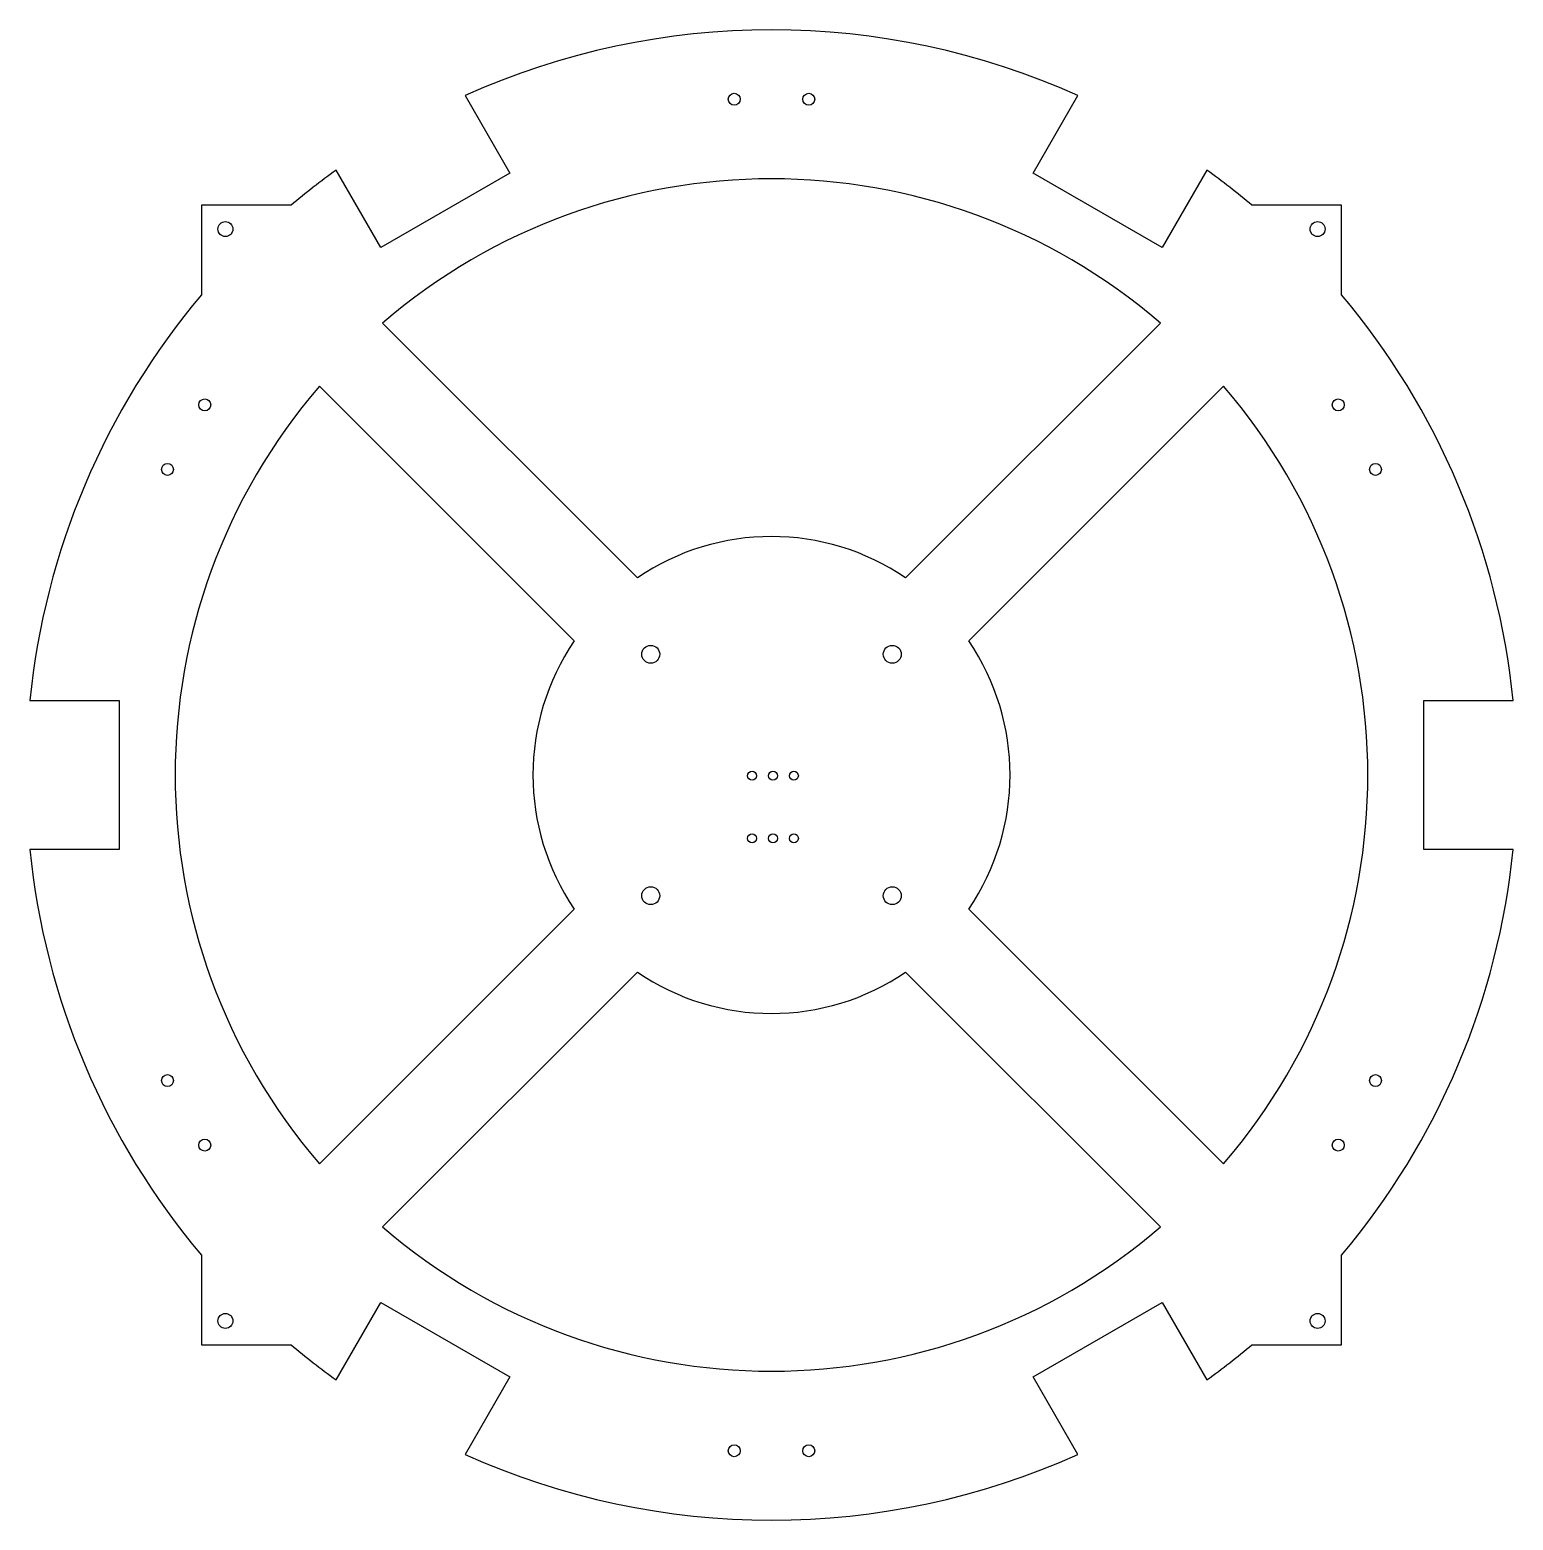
# Model space of a CAD drawing. Extents: x -249 to 249, y -250 to 250.
import ezdxf

# ---------------------------------------------------------------- set-up
doc = ezdxf.new("R2010")
doc.units = 0
doc.layers.get('0').update_dxf_attribs({"linetype": 'CONTINUOUS'})

msp = doc.modelspace()

# ---------------------------------------------------------------- linework, layer by layer
at = {"color": 7, "linetype": 'CONTINUOUS'}
for p, q in [((-102.72, 227.92), (-87.72, 201.94)), ((87.72, 201.94), (102.72, 227.92)), ((-131.02, 176.94), (-146.02, 202.92)), ((-87.72, 201.94), (-131.02, 176.94)), ((131.02, 176.94), (87.72, 201.94)), ((146.02, 202.92), (131.02, 176.94)), ((-191.14, 191.14), (-191.14, 161.14)), ((-161.14, 191.14), (-191.14, 191.14)), ((191.14, 191.14), (161.14, 191.14)), ((191.14, 161.14), (191.14, 191.14)), ((-130.42, 151.63), (-44.96, 66.17)), ((44.96, 66.17), (130.42, 151.63)), ((-66.17, 44.96), (-151.63, 130.42)), ((151.63, 130.42), (66.17, 44.96)), ((-248.75, 25), (-218.75, 25)), ((-218.75, 25), (-218.75, -25)), ((218.75, 25), (248.75, 25)), ((218.75, -25), (218.75, 25)), ((-218.75, -25), (-248.75, -25)), ((248.75, -25), (218.75, -25)), ((-151.63, -130.42), (-66.17, -44.96)), ((66.17, -44.96), (151.63, -130.42)), ((-44.96, -66.17), (-130.42, -151.63)), ((130.42, -151.63), (44.96, -66.17)), ((-191.14, -161.14), (-191.14, -191.14)), ((191.14, -191.14), (191.14, -161.14)), ((-146.02, -202.92), (-131.02, -176.94)), ((-131.02, -176.94), (-87.72, -201.94)), ((87.72, -201.94), (131.02, -176.94)), ((131.02, -176.94), (146.02, -202.92)), ((-191.14, -191.14), (-161.14, -191.14)), ((161.14, -191.14), (191.14, -191.14)), ((-87.72, -201.94), (-102.72, -227.92)), ((102.72, -227.92), (87.72, -201.94))]:
    msp.add_line(p, q, dxfattribs=at)
for centre, radius in [((-12.5, 226.7), 2), ((12.5, 226.7), 2), ((-183.14, 183.14), 2.5), ((183.14, 183.14), 2.5), ((-190.07, 124.17), 2), ((190.07, 124.17), 2), ((-202.57, 102.52), 2), ((202.57, 102.52), 2), ((-40.5, 40.5), 3), ((40.5, 40.5), 3), ((-6.5, -0.25), 1.5), ((0.5, -0.25), 1.5), ((7.5, -0.25), 1.5), ((-6.5, -21.25), 1.5), ((0.5, -21.25), 1.5), ((7.5, -21.25), 1.5), ((-40.5, -40.5), 3), ((40.5, -40.5), 3), ((-202.57, -102.52), 2), ((202.57, -102.52), 2), ((-190.07, -124.17), 2), ((190.07, -124.17), 2), ((-183.14, -183.14), 2.5), ((183.14, -183.14), 2.5), ((-12.5, -226.7), 2), ((12.5, -226.7), 2)]:
    msp.add_circle(centre, radius, dxfattribs=at)
for radius, start, end in [(250, 65.7392, 114.2608), (250, 125.7392, 130.1324), (250, 49.8676, 54.2608), (200, 49.3012, 130.6988), (250, 139.8676, 174.2608), (250, 5.7392, 40.1324), (200, 139.3012, 220.6988), (200, 319.3012, 40.6988), (80, 55.8069, 124.1931), (80, 145.8069, 214.1931), (80, 325.8069, 34.1931), (250, 185.7392, 220.1324), (250, 319.8676, 354.2608), (80, 235.8069, 304.1931), (200, 229.3012, 310.6988), (250, 229.8676, 234.2608), (250, 305.7392, 310.1324), (250, 245.7392, 294.2608)]:
    msp.add_arc((0, 0), radius, start, end, dxfattribs=at)

doc.saveas('drawing.dxf')
